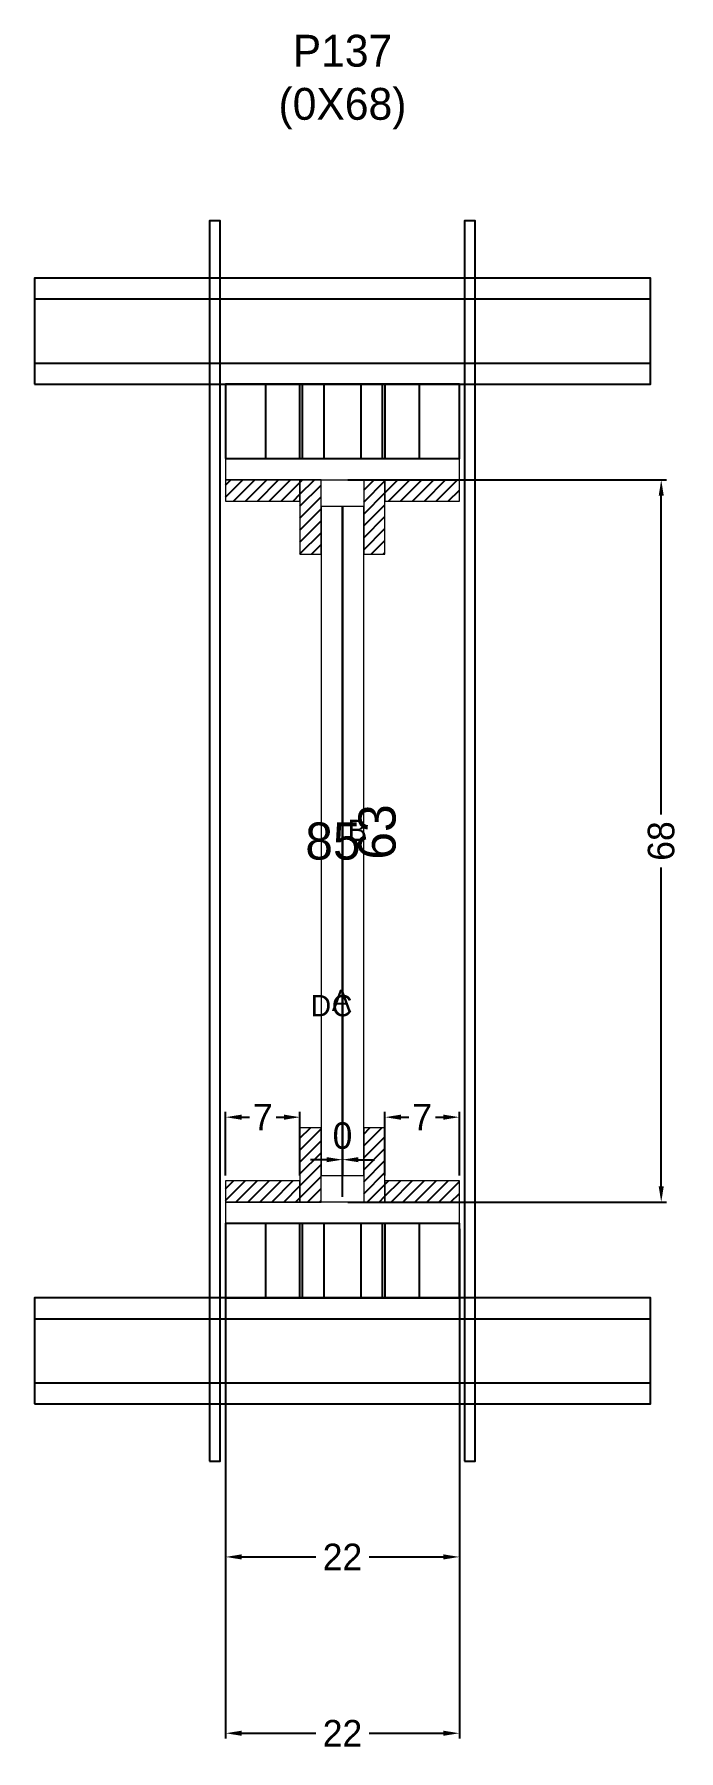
# Model space of a CAD drawing. Header units: centimetres. Extents: x -58 to 63, y -31 to 292.
import ezdxf

# ---------------------------------------------------------------- set-up
doc = ezdxf.new("R2010")
doc.units = ezdxf.units.CM
for name, color, linetype in [('CHAPA', 140, 'Continuous'), ('COTA', 241, 'Continuous'), ('Hachura', 251, 'Continuous'), ('Madeira', 30, 'Continuous'), ('NOMENCLATURA', 7, 'Continuous'), ('Painéis', 200, 'Continuous'), ('Perfil Metálico', 150, 'Continuous'), ('SARRAFO', 251, 'Continuous'), ('TEXTO_GERAL', 7, 'Continuous')]:
    doc.layers.add(name, color=color, linetype=linetype)
doc.dimstyles.new('cotax2', dxfattribs={"dimtxt": 2.5, "dimasz": 1.5, "dimexe": 0.5, "dimexo": 0.5, "dimgap": 0.5, "dimtad": 1, "dimcen": 2.5, "dimazin": 3, "dimtfac": 1, "dimtmove": 0, "dimatfit": 3})
pattern_1 = [(45, (0, 0), (-1.122532, 1.122532), [])]

# ---------------------------------------------------------------- blocks, each defined once
blk = doc.blocks.new('_CLOSEDFILLED')
at = {"color": 0, "linetype": 'BYBLOCK'}
blk.add_solid([(-1, 0.16), (0, 0), (-1, -0.16)], dxfattribs=at)
blk = doc.blocks.new('*D1')
for p, q in [((-22, 67), (-22, -29)), ((22, 67), (22, -29)), ((-19, -28), (-5, -28)), ((5, -28), (19, -28))]:
    blk.add_line(p, q)
at = {"layer": 'Defpoints'}
for p in [(-22, 68), (22, 68), (-22, -28)]:
    blk.add_point(p, dxfattribs=at)
at = {"layer": 'COTA', "xscale": 3, "yscale": 3, "rotation": 180}
blk.add_blockref('_CLOSEDFILLED', (-22, -28), dxfattribs=at)
at = {"layer": 'COTA', "xscale": 3, "yscale": 3}
blk.add_blockref('_CLOSEDFILLED', (22, -28), dxfattribs=at)
at = {"layer": 'COTA', "insert": (0, -28), "char_height": 5, "attachment_point": 5}
blk.add_mtext('22', dxfattribs=at)
blk = doc.blocks.new('*D2')
for p, q in [((0, 73), (0, 81)), ((0, 73), (0, 81)), ((-3, 80), (-6, 80)), ((0, 80), (0, 80)), ((3, 80), (6, 80))]:
    blk.add_line(p, q)
at = {"layer": 'Defpoints'}
for p in [(0, 80), (0, 72), (0, 72)]:
    blk.add_point(p, dxfattribs=at)
at = {"layer": 'COTA', "xscale": 3, "yscale": 3}
blk.add_blockref('_CLOSEDFILLED', (0, 80), dxfattribs=at)
at = {"layer": 'COTA', "xscale": 3, "yscale": 3, "rotation": 180}
blk.add_blockref('_CLOSEDFILLED', (0, 80), dxfattribs=at)
at = {"layer": 'COTA', "insert": (0, 84.5), "char_height": 5, "attachment_point": 5}
blk.add_mtext('0', dxfattribs=at)
blk = doc.blocks.new('*D3')
for p, q in [((1, 208), (61, 208)), ((60, 145), (60, 205)), ((60, 75), (60, 135)), ((1, 72), (61, 72))]:
    blk.add_line(p, q)
at = {"layer": 'Defpoints'}
for p in [(0, 208), (0, 72), (60, 72)]:
    blk.add_point(p, dxfattribs=at)
at = {"layer": 'COTA', "xscale": 3, "yscale": 3}
for p, rotation in [((60, 208), 90), ((60, 72), -90.00000000000001)]:
    blk.add_blockref('_CLOSEDFILLED', p, dxfattribs=dict(at, rotation=rotation))
at = {"layer": 'COTA', "insert": (60, 140), "char_height": 5, "attachment_point": 5, "rotation": 90}
blk.add_mtext('68', dxfattribs=at)
blk = doc.blocks.new('*D4')
for p, q in [((-22, 77), (-22, 89)), ((-19, 88), (-17.5, 88)), ((-12.5, 88), (-11, 88)), ((-8, 77), (-8, 89))]:
    blk.add_line(p, q)
at = {"layer": 'Defpoints'}
for p in [(-22, 88), (-22, 76), (-8, 76)]:
    blk.add_point(p, dxfattribs=at)
at = {"layer": 'COTA', "xscale": 3, "yscale": 3, "rotation": 180}
blk.add_blockref('_CLOSEDFILLED', (-22, 88), dxfattribs=at)
at = {"layer": 'COTA', "xscale": 3, "yscale": 3}
blk.add_blockref('_CLOSEDFILLED', (-8, 88), dxfattribs=at)
at = {"layer": 'COTA', "insert": (-15, 88), "char_height": 5, "attachment_point": 5}
blk.add_mtext('7', dxfattribs=at)
blk = doc.blocks.new('*D5')
for p, q in [((8, 77), (8, 89)), ((11, 88), (12.5, 88)), ((17.5, 88), (19, 88)), ((22, 77), (22, 89))]:
    blk.add_line(p, q)
at = {"layer": 'Defpoints'}
for p in [(8, 88), (8, 76), (22, 76)]:
    blk.add_point(p, dxfattribs=at)
at = {"layer": 'COTA', "xscale": 3, "yscale": 3, "rotation": 180}
blk.add_blockref('_CLOSEDFILLED', (8, 88), dxfattribs=at)
at = {"layer": 'COTA', "xscale": 3, "yscale": 3}
blk.add_blockref('_CLOSEDFILLED', (22, 88), dxfattribs=at)
at = {"layer": 'COTA', "insert": (15, 88), "char_height": 5, "attachment_point": 5}
blk.add_mtext('7', dxfattribs=at)
blk = doc.blocks.new('*D6')
for p, q in [((-22, 34.2), (-22, 4.2)), ((22, 34.2), (22, 4.2)), ((-19, 5.2), (-5, 5.2)), ((5, 5.2), (19, 5.2))]:
    blk.add_line(p, q)
at = {"layer": 'Defpoints'}
for p in [(-22, 35.2), (22, 35.2), (-22, 5.2)]:
    blk.add_point(p, dxfattribs=at)
at = {"layer": 'COTA', "xscale": 3, "yscale": 3, "rotation": 180}
blk.add_blockref('_CLOSEDFILLED', (-22, 5.2), dxfattribs=at)
at = {"layer": 'COTA', "xscale": 3, "yscale": 3}
blk.add_blockref('_CLOSEDFILLED', (22, 5.2), dxfattribs=at)
at = {"layer": 'COTA', "insert": (0, 5.2), "char_height": 5, "attachment_point": 5}
blk.add_mtext('22', dxfattribs=at)

msp = doc.modelspace()

# ---------------------------------------------------------------- hatches: boundary and pattern name
at = {"layer": 'Hachura'}
h = msp.add_hatch(dxfattribs=at)
h.set_pattern_fill('ANSI31')
h.set_pattern_definition(pattern_1)
h.paths.add_polyline_path([(-22, 204), (-8, 204), (-8, 208), (-22, 208)])
h = msp.add_hatch(dxfattribs=at)
h.set_pattern_fill('ANSI31')
h.set_pattern_definition(pattern_1)
h.paths.add_polyline_path([(-8, 194), (-4, 194), (-4, 208), (-8, 208)])
h = msp.add_hatch(dxfattribs=at)
h.set_pattern_fill('ANSI31')
h.set_pattern_definition(pattern_1)
h.paths.add_polyline_path([(4, 194), (8, 194), (8, 208), (4, 208)])
h = msp.add_hatch(dxfattribs=at)
h.set_pattern_fill('ANSI31')
h.set_pattern_definition(pattern_1)
h.paths.add_polyline_path([(8, 204), (22, 204), (22, 208), (8, 208)])
h = msp.add_hatch(dxfattribs=at)
h.set_pattern_fill('ANSI31')
h.set_pattern_definition(pattern_1)
h.paths.add_polyline_path([(-8, 72), (-4, 72), (-4, 86), (-8, 86)])
h = msp.add_hatch(dxfattribs=at)
h.set_pattern_fill('ANSI31')
h.set_pattern_definition(pattern_1)
h.paths.add_polyline_path([(4, 72), (8, 72), (8, 86), (4, 86)])
h = msp.add_hatch(dxfattribs=at)
h.set_pattern_fill('ANSI31')
h.set_pattern_definition(pattern_1)
h.paths.add_polyline_path([(-22, 72), (-8, 72), (-8, 76), (-22, 76)])
h = msp.add_hatch(dxfattribs=at)
h.set_pattern_fill('ANSI31')
h.set_pattern_definition(pattern_1)
h.paths.add_polyline_path([(8, 72), (22, 72), (22, 76), (8, 76)])

# ---------------------------------------------------------------- linework, layer by layer
at = {"layer": 'CHAPA', "lineweight": 18}
for points in [[(-22, 208), (22, 208), (22, 212), (-22, 212)], [(-22, 208), (22, 208), (22, 212), (-22, 212)], [(-4, 77), (0, 77), (0, 203), (-4, 203)], [(-4, 77), (0, 77), (0, 203), (-4, 203)], [(0, 77), (4, 77), (4, 203), (0, 203)], [(0, 77), (4, 77), (4, 203), (0, 203)], [(-22, 68), (22, 68), (22, 72), (-22, 72)], [(-22, 68), (22, 68), (22, 72), (-22, 72)]]:
    msp.add_lwpolyline(points, close=True, dxfattribs=at)
at = {"layer": 'Hachura'}
for points in [[(-25, 23.2), (-23, 23.2), (-23, 256.8), (-25, 256.8)], [(23, 23.2), (25, 23.2), (25, 256.8), (23, 256.8)]]:
    msp.add_lwpolyline(points, close=True, dxfattribs=at)
at = {"layer": 'Madeira', "color": 126}
for points in [[(-22, 212), (22, 212), (22, 226), (-22, 226)], [(-22, 212), (-8, 212), (-8, 226), (-22, 226)], [(-14.5, 212), (-7.5, 212), (-7.5, 226), (-14.5, 226)], [(-3.5, 212), (3.5, 212), (3.5, 226), (-3.5, 226)], [(7.5, 212), (14.5, 212), (14.5, 226), (7.5, 226)], [(8, 212), (22, 212), (22, 226), (8, 226)], [(-22, 54), (22, 54), (22, 68), (-22, 68)], [(-22, 54), (-8, 54), (-8, 68), (-22, 68)], [(-14.5, 54), (-7.5, 54), (-7.5, 68), (-14.5, 68)], [(-3.5, 54), (3.5, 54), (3.5, 68), (-3.5, 68)], [(7.5, 54), (14.5, 54), (14.5, 68), (7.5, 68)], [(8, 54), (22, 54), (22, 68), (8, 68)]]:
    msp.add_lwpolyline(points, close=True, dxfattribs=at)
at = {"layer": 'Painéis'}
msp.add_lwpolyline([(0, 77), (0, 77), (0, 203), (0, 203)], close=True, dxfattribs=at)
at = {"layer": 'Perfil Metálico', "color": 224}
for points in [[(-58, 226), (58, 226), (58, 246), (-58, 246)], [(-58, 230), (58, 230), (58, 242), (-58, 242)], [(-58, 34), (58, 34), (58, 54), (-58, 54)], [(-58, 38), (58, 38), (58, 50), (-58, 50)]]:
    msp.add_lwpolyline(points, close=True, dxfattribs=at)
at = {"layer": 'SARRAFO', "color": 251, "lineweight": 13}
for points in [[(-22, 204), (-8, 204), (-8, 208), (-22, 208)], [(-8, 194), (-4, 194), (-4, 208), (-8, 208)], [(4, 194), (8, 194), (8, 208), (4, 208)], [(8, 204), (22, 204), (22, 208), (8, 208)], [(-8, 72), (-4, 72), (-4, 86), (-8, 86)], [(4, 72), (8, 72), (8, 86), (4, 86)], [(-22, 72), (-8, 72), (-8, 76), (-22, 76)], [(8, 72), (22, 72), (22, 76), (8, 76)]]:
    msp.add_lwpolyline(points, close=True, dxfattribs=at)

# ---------------------------------------------------------------- texts
at = {"layer": 'COTA'}
msp.add_text('63', height=7, rotation=90, dxfattribs=at).set_placement((10, 136.5))
msp.add_text('85', height=7, dxfattribs=at).set_placement((-7, 136.5))
at = {"layer": 'NOMENCLATURA', "insert": (0, 274), "char_height": 6, "attachment_point": 8}
msp.add_mtext('P137\\P(0X68)', dxfattribs=at)
at = {"layer": 'TEXTO_GERAL'}
for s, p in [('B', (1, 140)), ('D', (-6, 107)), ('A', (-2, 108)), ('C', (-2, 107))]:
    msp.add_text(s, height=4, dxfattribs=at).set_placement(p)

# ---------------------------------------------------------------- dimensions: what is measured, and where the dimension line sits
at = {"layer": 'COTA'}
dim = msp.add_linear_dim(base=(60, 72), p1=(0, 72), p2=(0, 208), angle=90, dimstyle='cotax2', dxfattribs=at)
dim.commit()
dim.dimension.update_dxf_attribs({"geometry": '*D3', "text_midpoint": (60, 140)})
for base, p1, p2, picture, middle in [((-22, 88), (-22, 76), (-8, 76), '*D4', (-15, 88)), ((8, 88), (8, 76), (22, 76), '*D5', (15, 88)), ((0, 80), (0, 72), (0, 72), '*D2', (0, 84.5)), ((-22, -28), (-22, 68), (22, 68), '*D1', (0, -28)), ((-22, 5.2), (-22, 35.2), (22, 35.2), '*D6', (0, 5.2))]:
    dim = msp.add_linear_dim(base=base, p1=p1, p2=p2, dimstyle='cotax2', dxfattribs=at)
    dim.commit()
    dim.dimension.update_dxf_attribs({"geometry": picture, "text_midpoint": middle})

doc.saveas('drawing.dxf')
